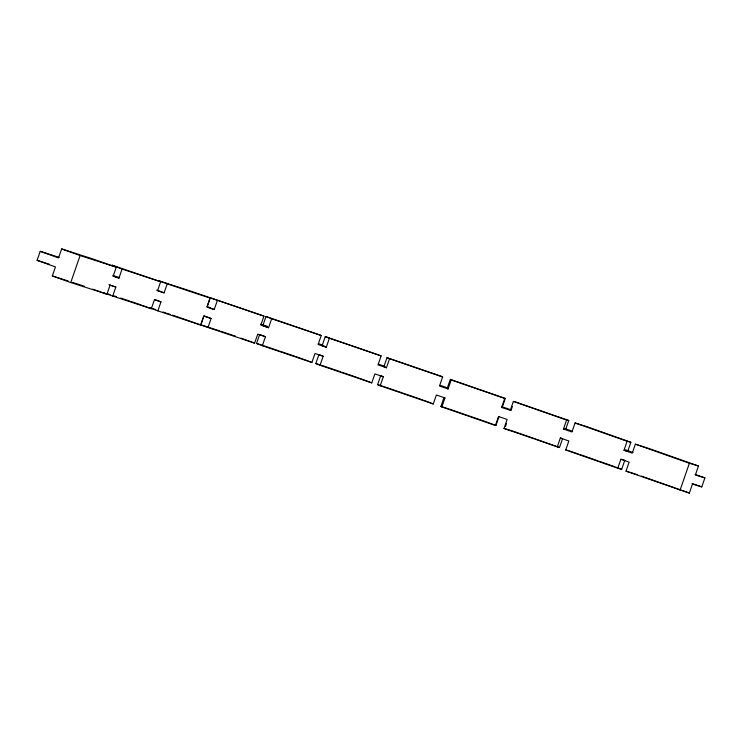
<?xml version="1.0" encoding="UTF-8"?>
<svg xmlns="http://www.w3.org/2000/svg" width="742" height="742" viewBox="0 0 742 742"><rect width="100%" height="100%" fill="white"/><g stroke="black" fill="none" stroke-linecap="round" stroke-linejoin="round"><path stroke-width="1.11" d="M103.871 292.858L112.719 296.086L115.835 287.08L110.048 285.206L106.931 294.203L70.74 282.563L52.339 275.931L55.455 266.935L37.1 260.321L40.216 251.325L59.082 257.363M268.567 327.723L262.872 325.525L265.988 316.519L271.683 318.726L268.567 327.723L260.841 325.126L263.957 316.12L190.36 290.994L158.63 280.699L167.2 283.861L164.084 292.867L157.545 290.716L160.662 281.71L122.068 269.077L118.952 278.083L113.164 276.2L116.29 267.203L93.677 259.218L61.679 248.922L58.562 257.928L40.216 251.325M70.74 282.563L80.099 255.554L116.29 267.203M112.719 296.086L151.312 308.718L154.429 299.712L158.241 300.964L160.968 301.864L157.851 310.87L200.794 325.107L203.911 316.111L211.099 318.503L207.983 327.51L180.946 317.975M203.484 316.769L200.711 324.764L219.521 330.849M167.2 283.861L210.144 298.108L207.027 307.105L214.225 309.507L217.341 300.501M207.983 327.51L254.608 343.129L257.724 334.132L262.278 335.653L265.45 336.729L262.334 345.726L311.9 362.486L315.016 353.489L323.16 356.253L320.034 365.25L371.761 382.881L374.877 373.885L383.308 376.769L380.192 385.766L433.254 403.991L436.37 394.985L441.481 396.747L444.95 397.944L441.833 406.95L495.406 425.481L495.962 425.407L499.078 416.401M262.334 345.726L256.537 343.481L259.654 334.484L265.45 336.729M265.988 316.519L321.249 335.486L318.132 344.483L326.276 347.247L329.392 338.25L325.256 336.571L322.139 345.577L326.276 347.247M320.034 365.25L315.814 363.543L318.93 354.537L323.16 356.253M325.256 336.571L381.11 355.872L377.993 364.878L386.424 367.763L389.541 358.766L387.018 357.635L383.902 366.641L386.424 367.763M380.192 385.766L377.604 384.616L380.72 375.61M387.018 357.635L441.49 376.342L442.603 376.982L439.487 385.988L448.075 388.947L451.192 379.941L450.311 379.385L447.194 388.391L448.075 388.947M441.833 406.95L440.924 406.375L444.041 397.369L444.95 397.944M495.406 425.481L498.522 416.475L507.129 419.462L504.003 428.468L559.477 447.528L562.594 438.522L560.358 438.012L557.242 447.009M501.638 407.479L504.755 398.473L505.293 398.408L502.167 407.404L501.638 407.479L511.006 410.474M510.246 410.465L513.362 401.459L514.123 401.468L568.743 420.501L565.627 429.497L563.466 429.006L566.582 420L568.743 420.501M505.488 426.474L506.526 423.478M511.349 409.473L512.388 406.468M617.78 468.239L620.896 459.242L624.783 460.337L621.666 469.334L617.78 468.239L565.729 449.977L568.845 440.971L560.358 438.012M630.858 442.288L627.12 441.24L624.003 450.236L627.741 451.284L630.858 442.288L587.914 427.03L575.078 422.968L571.961 431.974L563.466 429.006M695.124 474.426L704.9 477.894L701.784 486.891L692.471 484.072L689.355 493.078L626.016 471.142L629.133 462.136L620.896 459.242M704.9 477.894L695.347 475.001L698.463 465.995L650.558 449.049L635.365 444.143L632.249 453.139L624.003 450.236M680.034 490.249L689.392 463.249L698.463 465.995M504.003 428.468L513.241 431.25M150.496 307.874L149.216 307.68L157.851 310.87M565.729 449.977L568.196 450.57M207.983 307.049L209.875 307.54M626.016 471.142L629.095 472.023M262.872 325.525L267.222 326.795M256.537 343.481L259.802 344.446M322.139 345.577L326.007 346.764M315.814 363.543L320.646 365.027M37.1 260.321L49.491 264.291M377.604 384.616L383.725 386.563M52.339 275.931L68.255 281.032M450.311 379.385L505.293 398.408M72.503 282.396L84.347 286.227M440.924 406.375L448.27 408.749M113.109 275.542L119.536 277.638M106.857 293.544L110.066 294.593M113.276 295.641L116.485 296.679M120.621 298.043L129.924 301.094M151.535 308.218L155.699 309.6M162.98 312.002L166.097 313.031M167.154 313.384L170.335 314.45M172.459 315.155L179.889 317.622M569.244 450.923L578.658 454.058M271.683 318.726L321.249 335.486M260.757 324.133L267.176 326.295M220.578 331.201L235.548 336.228M260.887 344.761L279.085 350.901M630.125 472.32L637.285 474.722M280.142 351.263L294.982 356.29M329.392 338.25L381.11 355.872M318.327 343.629L322.659 345.104M321.611 365.324L340.68 371.816M389.541 358.766L442.603 376.982M378.411 364.127L384.894 366.344M384.755 386.888L403.305 393.241M341.71 372.169L358.293 377.836M440.349 385.404L447.862 387.992M404.39 393.622L422.393 399.808M92.722 289.12L95.866 290.196M504.755 398.473L451.192 379.941M501.796 406.653L511.312 409.955M469.046 415.9L487.327 422.235M449.318 409.092L467.952 415.529M513.362 401.459L566.582 420M514.299 431.603L534.157 438.503M130.972 301.465L141.453 305.101M575.078 422.968L627.12 441.24M564.708 428.551L572.323 431.204M579.734 454.438L598.145 460.884M535.205 438.874L559.477 447.528M625.617 449.893L633.028 452.499M599.239 461.264L614.497 466.635M240.974 338.129L254.608 343.129M689.392 463.249L635.365 444.143M692.008 483.432L701.784 486.891M660.204 482.745L689.355 493.078M641.385 476.104L659.156 482.374M296.039 356.642L307.448 360.695M61.679 248.922L80.099 255.554M359.36 378.216L371.761 382.881M423.469 400.207L431.028 402.943M96.914 290.558L106.931 294.203M122.068 269.077L111.94 265.144L160.662 281.71M113.053 275.931L118.952 278.083M108.953 284.576L115.835 287.08M488.403 422.634L495.962 425.407M142.501 305.463L151.312 308.718M156.59 290.094L164.084 292.867M154.494 299.471L160.968 301.864M563.512 428.709L565.627 429.497M214.225 309.507L207.037 306.798L210.153 297.792L263.957 316.12M203.827 315.767L211.099 318.503M624.699 450.125L626.73 450.904M615.591 467.015L621.666 469.334M308.338 361.057L311.9 362.486M381.583 375.999L383.308 376.769M432.113 403.333L433.254 403.991"/></g></svg>
